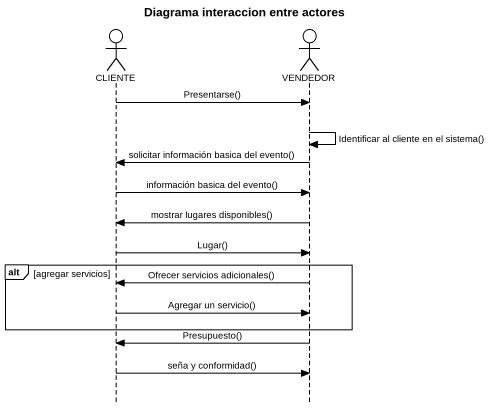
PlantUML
@startuml
title Diagrama interaccion entre actores
hide footbox
actor CLIENTE
actor VENDEDOR

CLIENTE -> VENDEDOR : Presentarse()
VENDEDOR -> VENDEDOR : Identificar al cliente en el sistema()
VENDEDOR -> CLIENTE : solicitar información basica del evento()
CLIENTE -> VENDEDOR : información basica del evento()
VENDEDOR -> CLIENTE : mostrar lugares disponibles()
CLIENTE -> VENDEDOR : Lugar()
alt agregar servicios
  VENDEDOR -> CLIENTE : Ofrecer servicios adicionales()
  CLIENTE -> VENDEDOR : Agregar un servicio()
end
VENDEDOR -> CLIENTE : Presupuesto()
CLIENTE -> VENDEDOR : seña y conformidad()
@enduml
